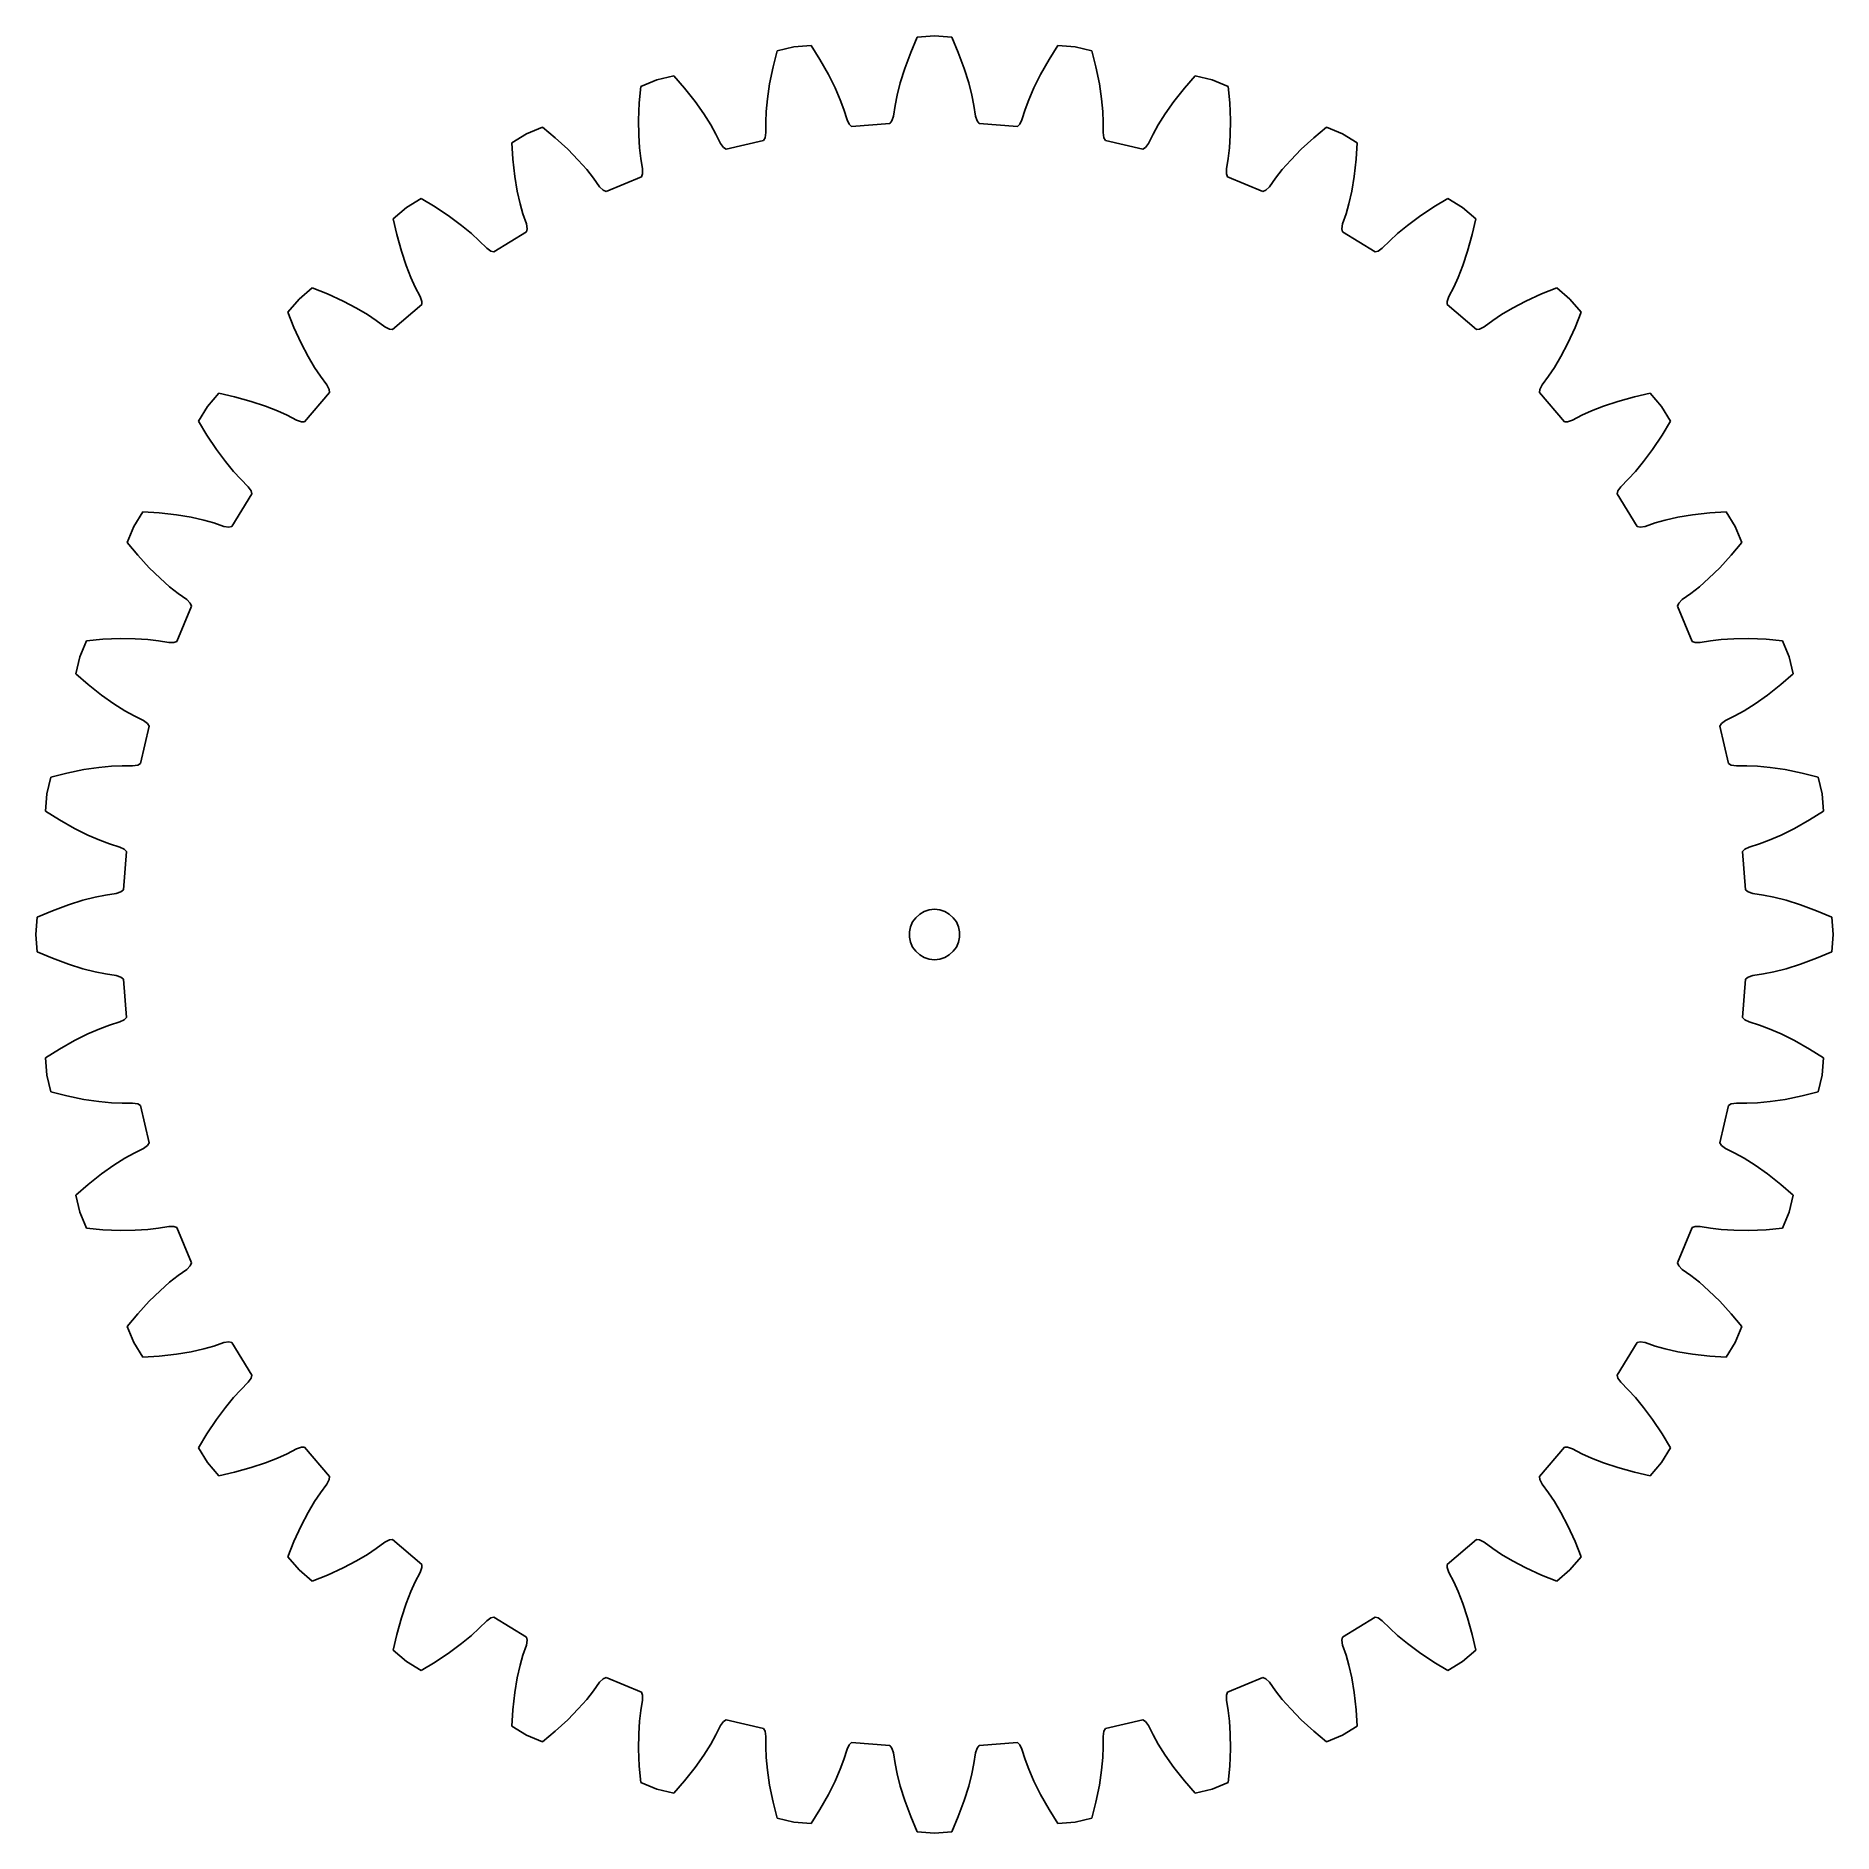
# Model space of a CAD drawing. Header units: metres. Extents: x -53 to 53, y -53 to 53.
import ezdxf

# ---------------------------------------------------------------- set-up
doc = ezdxf.new("R2010")
doc.units = ezdxf.units.M

msp = doc.modelspace()

# ---------------------------------------------------------------- linework, layer by layer
for p, q in [((-9.37, 52.58), (-9.61, 51.64)), ((-8.37, 52.82), (-9.37, 52.58)), ((-7.34, 52.9), (-8.37, 52.82)), ((-6.82, 52.08), (-7.34, 52.9)), ((-1.41, 52.5), (-1.77, 51.54)), ((-1.03, 53.4), (-1.41, 52.5)), ((0, 53.48), (-1.03, 53.4)), ((1.03, 53.4), (0, 53.48)), ((1.41, 52.5), (1.03, 53.4)), ((1.77, 51.54), (1.41, 52.5)), ((7.34, 52.9), (6.82, 52.08)), ((8.37, 52.82), (7.34, 52.9)), ((9.37, 52.58), (8.37, 52.82)), ((9.61, 51.64), (9.37, 52.58)), ((-9.61, 51.64), (-9.81, 50.63)), ((-6.31, 51.18), (-6.82, 52.08)), ((-1.77, 51.54), (-2.04, 50.69)), ((2.04, 50.69), (1.77, 51.54)), ((6.82, 52.08), (6.31, 51.18)), ((9.81, 50.63), (9.61, 51.64)), ((-17.48, 50.46), (-17.57, 49.5)), ((-16.53, 50.86), (-17.48, 50.46)), ((-15.52, 51.1), (-16.53, 50.86)), ((-14.88, 50.37), (-15.52, 51.1)), ((-14.24, 49.57), (-14.88, 50.37)), ((-9.81, 50.63), (-9.94, 49.74)), ((-5.92, 50.38), (-6.31, 51.18)), ((-5.61, 49.68), (-5.92, 50.38)), ((-2.04, 50.69), (-2.23, 49.95)), ((2.23, 49.95), (2.04, 50.69)), ((5.92, 50.38), (5.61, 49.68)), ((6.31, 51.18), (5.92, 50.38)), ((9.94, 49.74), (9.81, 50.63)), ((14.88, 50.37), (14.24, 49.57)), ((15.52, 51.1), (14.88, 50.37)), ((16.53, 50.86), (15.52, 51.1)), ((17.48, 50.46), (16.53, 50.86)), ((17.57, 49.5), (17.48, 50.46)), ((-17.57, 49.5), (-17.61, 48.47)), ((-13.72, 48.84), (-14.24, 49.57)), ((-9.94, 49.74), (-10.01, 48.98)), ((-5.39, 49.09), (-5.61, 49.68)), ((-2.35, 49.33), (-2.44, 48.7)), ((-2.23, 49.95), (-2.35, 49.33)), ((2.35, 49.33), (2.23, 49.95)), ((2.44, 48.7), (2.35, 49.33)), ((5.61, 49.68), (5.39, 49.09)), ((10.01, 48.98), (9.94, 49.74)), ((14.24, 49.57), (13.72, 48.84)), ((17.61, 48.47), (17.57, 49.5)), ((-17.61, 48.47), (-17.6, 47.58)), ((-13.32, 48.19), (-13.72, 48.84)), ((-13.01, 47.64), (-13.32, 48.19)), ((-10.01, 48.98), (-10.04, 48.35)), ((-10.04, 48.35), (-10.03, 47.72)), ((-5.2, 48.49), (-5.39, 49.09)), ((-5.07, 48.22), (-5.2, 48.49)), ((-4.93, 48.09), (-5.07, 48.22)), ((-2.66, 48.27), (-4.93, 48.09)), ((-2.54, 48.42), (-2.66, 48.27)), ((-2.44, 48.7), (-2.54, 48.42)), ((2.54, 48.42), (2.44, 48.7)), ((2.66, 48.27), (2.54, 48.42)), ((4.93, 48.09), (2.66, 48.27)), ((5.07, 48.22), (4.93, 48.09)), ((5.2, 48.49), (5.07, 48.22)), ((5.39, 49.09), (5.2, 48.49)), ((10.04, 48.35), (10.01, 48.98)), ((10.03, 47.72), (10.04, 48.35)), ((13.32, 48.19), (13.01, 47.64)), ((13.72, 48.84), (13.32, 48.19)), ((17.6, 47.58), (17.61, 48.47)), ((-24.28, 47.65), (-25.16, 47.11)), ((-25.16, 47.11), (-25.1, 46.14)), ((-23.33, 48.04), (-24.28, 47.65)), ((-22.58, 47.42), (-23.33, 48.04)), ((-21.82, 46.73), (-22.58, 47.42)), ((-17.6, 47.58), (-17.55, 46.82)), ((-12.73, 47.07), (-13.01, 47.64)), ((-12.55, 46.83), (-12.73, 47.07)), ((-10.18, 47.26), (-12.39, 46.73)), ((-10.08, 47.42), (-10.18, 47.26)), ((-10.03, 47.72), (-10.08, 47.42)), ((10.08, 47.42), (10.03, 47.72)), ((10.18, 47.26), (10.08, 47.42)), ((12.39, 46.73), (10.18, 47.26)), ((12.73, 47.07), (12.55, 46.83)), ((13.01, 47.64), (12.73, 47.07)), ((17.55, 46.82), (17.6, 47.58)), ((22.58, 47.42), (21.82, 46.73)), ((23.33, 48.04), (22.58, 47.42)), ((24.28, 47.65), (23.33, 48.04)), ((25.16, 47.11), (24.28, 47.65)), ((25.1, 46.14), (25.16, 47.11)), ((-25.1, 46.14), (-24.98, 45.12)), ((-21.2, 46.09), (-21.82, 46.73)), ((-20.69, 45.52), (-21.2, 46.09)), ((-17.55, 46.82), (-17.48, 46.19)), ((-17.48, 46.19), (-17.37, 45.56)), ((-12.39, 46.73), (-12.55, 46.83)), ((12.55, 46.83), (12.39, 46.73)), ((17.37, 45.56), (17.48, 46.19)), ((17.48, 46.19), (17.55, 46.82)), ((21.2, 46.09), (20.69, 45.52)), ((21.82, 46.73), (21.2, 46.09)), ((24.98, 45.12), (25.1, 46.14)), ((-24.98, 45.12), (-24.83, 44.24)), ((-20.3, 45.02), (-20.69, 45.52)), ((-19.93, 44.5), (-20.3, 45.02)), ((-17.44, 45.09), (-19.55, 44.22)), ((-17.37, 45.26), (-17.44, 45.09)), ((-17.37, 45.56), (-17.37, 45.26)), ((17.37, 45.26), (17.37, 45.56)), ((17.44, 45.09), (17.37, 45.26)), ((19.55, 44.22), (17.44, 45.09)), ((20.3, 45.02), (19.93, 44.5)), ((20.69, 45.52), (20.3, 45.02)), ((24.83, 44.24), (24.98, 45.12)), ((-24.83, 44.24), (-24.66, 43.49)), ((-19.72, 44.29), (-19.93, 44.5)), ((-19.55, 44.22), (-19.72, 44.29)), ((19.72, 44.29), (19.55, 44.22)), ((19.93, 44.5), (19.72, 44.29)), ((24.66, 43.49), (24.83, 44.24)), ((-31.43, 43.26), (-32.22, 42.59)), ((-30.55, 43.8), (-31.43, 43.26)), ((-29.72, 43.31), (-30.55, 43.8)), ((-28.86, 42.74), (-29.72, 43.31)), ((-24.66, 43.49), (-24.49, 42.89)), ((-24.49, 42.89), (-24.29, 42.29)), ((24.29, 42.29), (24.49, 42.89)), ((24.49, 42.89), (24.66, 43.49)), ((29.72, 43.31), (28.86, 42.74)), ((30.55, 43.8), (29.72, 43.31)), ((31.43, 43.26), (30.55, 43.8)), ((32.22, 42.59), (31.43, 43.26)), ((-32.22, 42.59), (-32, 41.65)), ((-28.14, 42.2), (-28.86, 42.74)), ((-27.56, 41.72), (-28.14, 42.2)), ((-27.09, 41.29), (-27.56, 41.72)), ((-24.28, 41.81), (-26.22, 40.62)), ((-24.29, 42.29), (-24.24, 41.99)), ((-24.24, 41.99), (-24.28, 41.81)), ((24.24, 41.99), (24.29, 42.29)), ((24.28, 41.81), (24.24, 41.99)), ((26.22, 40.62), (24.28, 41.81)), ((27.56, 41.72), (27.09, 41.29)), ((28.14, 42.2), (27.56, 41.72)), ((28.86, 42.74), (28.14, 42.2)), ((32, 41.65), (32.22, 42.59)), ((-32, 41.65), (-31.73, 40.66)), ((-31.73, 40.66), (-31.44, 39.81)), ((-26.65, 40.84), (-27.09, 41.29)), ((-26.41, 40.66), (-26.65, 40.84)), ((-26.22, 40.62), (-26.41, 40.66)), ((26.41, 40.66), (26.22, 40.62)), ((26.65, 40.84), (26.41, 40.66)), ((27.09, 41.29), (26.65, 40.84)), ((31.44, 39.81), (31.73, 40.66)), ((31.73, 40.66), (32, 41.65)), ((-31.44, 39.81), (-31.16, 39.1)), ((31.16, 39.1), (31.44, 39.81)), ((-31.16, 39.1), (-30.9, 38.53)), ((-30.9, 38.53), (-30.6, 37.96)), ((30.6, 37.96), (30.9, 38.53)), ((30.9, 38.53), (31.16, 39.1)), ((-37.81, 37.81), (-38.48, 37.03)), ((-37.03, 38.48), (-37.81, 37.81)), ((-36.13, 38.13), (-37.03, 38.48)), ((-35.19, 37.7), (-36.13, 38.13)), ((-34.4, 37.28), (-35.19, 37.7)), ((-30.52, 37.49), (-32.26, 36.01)), ((-30.6, 37.96), (-30.51, 37.68)), ((-30.51, 37.68), (-30.52, 37.49)), ((30.51, 37.68), (30.6, 37.96)), ((30.52, 37.49), (30.51, 37.68)), ((32.26, 36.01), (30.52, 37.49)), ((35.19, 37.7), (34.4, 37.28)), ((36.13, 38.13), (35.19, 37.7)), ((37.03, 38.48), (36.13, 38.13)), ((37.81, 37.81), (37.03, 38.48)), ((38.48, 37.03), (37.81, 37.81)), ((-38.48, 37.03), (-38.13, 36.13)), ((-33.74, 36.89), (-34.4, 37.28)), ((-33.22, 36.54), (-33.74, 36.89)), ((-32.71, 36.17), (-33.22, 36.54)), ((33.22, 36.54), (32.71, 36.17)), ((33.74, 36.89), (33.22, 36.54)), ((34.4, 37.28), (33.74, 36.89)), ((38.13, 36.13), (38.48, 37.03)), ((-38.13, 36.13), (-37.7, 35.19)), ((-32.44, 36.03), (-32.71, 36.17)), ((-32.26, 36.01), (-32.44, 36.03)), ((32.44, 36.03), (32.26, 36.01)), ((32.71, 36.17), (32.44, 36.03)), ((37.7, 35.19), (38.13, 36.13)), ((-37.7, 35.19), (-37.28, 34.4)), ((-37.28, 34.4), (-36.89, 33.74)), ((36.89, 33.74), (37.28, 34.4)), ((37.28, 34.4), (37.7, 35.19)), ((-36.89, 33.74), (-36.54, 33.22)), ((-36.54, 33.22), (-36.17, 32.71)), ((36.17, 32.71), (36.54, 33.22)), ((36.54, 33.22), (36.89, 33.74)), ((-42.59, 32.22), (-43.26, 31.43)), ((-41.65, 32), (-42.59, 32.22)), ((-36.01, 32.26), (-37.49, 30.52)), ((-36.17, 32.71), (-36.03, 32.44)), ((-36.03, 32.44), (-36.01, 32.26)), ((36.01, 32.26), (36.03, 32.44)), ((37.49, 30.52), (36.01, 32.26)), ((36.03, 32.44), (36.17, 32.71)), ((42.59, 32.22), (41.65, 32)), ((43.26, 31.43), (42.59, 32.22)), ((-43.26, 31.43), (-43.8, 30.55)), ((-40.66, 31.73), (-41.65, 32)), ((-39.81, 31.44), (-40.66, 31.73)), ((-39.1, 31.16), (-39.81, 31.44)), ((-38.53, 30.9), (-39.1, 31.16)), ((39.1, 31.16), (38.53, 30.9)), ((39.81, 31.44), (39.1, 31.16)), ((40.66, 31.73), (39.81, 31.44)), ((41.65, 32), (40.66, 31.73)), ((43.8, 30.55), (43.26, 31.43)), ((-43.8, 30.55), (-43.31, 29.72)), ((-37.96, 30.6), (-38.53, 30.9)), ((-37.68, 30.51), (-37.96, 30.6)), ((-37.49, 30.52), (-37.68, 30.51)), ((37.68, 30.51), (37.49, 30.52)), ((37.96, 30.6), (37.68, 30.51)), ((38.53, 30.9), (37.96, 30.6)), ((43.31, 29.72), (43.8, 30.55)), ((-43.31, 29.72), (-42.74, 28.86)), ((42.74, 28.86), (43.31, 29.72)), ((-42.74, 28.86), (-42.2, 28.14)), ((-42.2, 28.14), (-41.72, 27.56)), ((41.72, 27.56), (42.2, 28.14)), ((42.2, 28.14), (42.74, 28.86)), ((-41.72, 27.56), (-41.29, 27.09)), ((-41.29, 27.09), (-40.84, 26.65)), ((40.84, 26.65), (41.29, 27.09)), ((41.29, 27.09), (41.72, 27.56)), ((-40.62, 26.22), (-41.81, 24.28)), ((-40.84, 26.65), (-40.66, 26.41)), ((-40.66, 26.41), (-40.62, 26.22)), ((40.62, 26.22), (40.66, 26.41)), ((41.81, 24.28), (40.62, 26.22)), ((40.66, 26.41), (40.84, 26.65)), ((-47.11, 25.16), (-47.65, 24.28)), ((-46.14, 25.1), (-47.11, 25.16)), ((-45.12, 24.98), (-46.14, 25.1)), ((-44.24, 24.83), (-45.12, 24.98)), ((-43.49, 24.66), (-44.24, 24.83)), ((-42.89, 24.49), (-43.49, 24.66)), ((43.49, 24.66), (42.89, 24.49)), ((44.24, 24.83), (43.49, 24.66)), ((45.12, 24.98), (44.24, 24.83)), ((46.14, 25.1), (45.12, 24.98)), ((47.11, 25.16), (46.14, 25.1)), ((47.65, 24.28), (47.11, 25.16)), ((-47.65, 24.28), (-48.04, 23.33)), ((-42.29, 24.29), (-42.89, 24.49)), ((-41.99, 24.24), (-42.29, 24.29)), ((-41.81, 24.28), (-41.99, 24.24)), ((41.99, 24.24), (41.81, 24.28)), ((42.29, 24.29), (41.99, 24.24)), ((42.89, 24.49), (42.29, 24.29)), ((48.04, 23.33), (47.65, 24.28)), ((-48.04, 23.33), (-47.42, 22.58)), ((-47.42, 22.58), (-46.73, 21.82)), ((46.73, 21.82), (47.42, 22.58)), ((47.42, 22.58), (48.04, 23.33)), ((-46.73, 21.82), (-46.09, 21.2)), ((46.09, 21.2), (46.73, 21.82)), ((-46.09, 21.2), (-45.52, 20.69)), ((-45.52, 20.69), (-45.02, 20.3)), ((45.02, 20.3), (45.52, 20.69)), ((45.52, 20.69), (46.09, 21.2)), ((-44.22, 19.55), (-45.09, 17.44)), ((-45.02, 20.3), (-44.5, 19.93)), ((-44.5, 19.93), (-44.29, 19.72)), ((-44.29, 19.72), (-44.22, 19.55)), ((44.22, 19.55), (44.29, 19.72)), ((45.09, 17.44), (44.22, 19.55)), ((44.29, 19.72), (44.5, 19.93)), ((44.5, 19.93), (45.02, 20.3)), ((-50.46, 17.48), (-50.86, 16.53)), ((-49.5, 17.57), (-50.46, 17.48)), ((-48.47, 17.61), (-49.5, 17.57)), ((-47.58, 17.6), (-48.47, 17.61)), ((-46.82, 17.55), (-47.58, 17.6)), ((-46.19, 17.48), (-46.82, 17.55)), ((-45.56, 17.37), (-46.19, 17.48)), ((-45.26, 17.37), (-45.56, 17.37)), ((-45.09, 17.44), (-45.26, 17.37)), ((45.26, 17.37), (45.09, 17.44)), ((45.56, 17.37), (45.26, 17.37)), ((46.19, 17.48), (45.56, 17.37)), ((46.82, 17.55), (46.19, 17.48)), ((47.58, 17.6), (46.82, 17.55)), ((48.47, 17.61), (47.58, 17.6)), ((49.5, 17.57), (48.47, 17.61)), ((50.46, 17.48), (49.5, 17.57)), ((50.86, 16.53), (50.46, 17.48)), ((-50.86, 16.53), (-51.1, 15.52)), ((51.1, 15.52), (50.86, 16.53)), ((-51.1, 15.52), (-50.37, 14.88)), ((50.37, 14.88), (51.1, 15.52)), ((-50.37, 14.88), (-49.57, 14.24)), ((-49.57, 14.24), (-48.84, 13.72)), ((48.84, 13.72), (49.57, 14.24)), ((49.57, 14.24), (50.37, 14.88)), ((-48.84, 13.72), (-48.19, 13.32)), ((-48.19, 13.32), (-47.64, 13.01)), ((-47.64, 13.01), (-47.07, 12.73)), ((47.07, 12.73), (47.64, 13.01)), ((47.64, 13.01), (48.19, 13.32)), ((48.19, 13.32), (48.84, 13.72)), ((-46.73, 12.39), (-47.26, 10.18)), ((-47.07, 12.73), (-46.83, 12.55)), ((-46.83, 12.55), (-46.73, 12.39)), ((46.73, 12.39), (46.83, 12.55)), ((47.26, 10.18), (46.73, 12.39)), ((46.83, 12.55), (47.07, 12.73)), ((-50.63, 9.81), (-51.64, 9.61)), ((-49.74, 9.94), (-50.63, 9.81)), ((-48.98, 10.01), (-49.74, 9.94)), ((-48.35, 10.04), (-48.98, 10.01)), ((-47.72, 10.03), (-48.35, 10.04)), ((-47.42, 10.08), (-47.72, 10.03)), ((-47.26, 10.18), (-47.42, 10.08)), ((47.42, 10.08), (47.26, 10.18)), ((47.72, 10.03), (47.42, 10.08)), ((48.35, 10.04), (47.72, 10.03)), ((48.98, 10.01), (48.35, 10.04)), ((49.74, 9.94), (48.98, 10.01)), ((50.63, 9.81), (49.74, 9.94)), ((51.64, 9.61), (50.63, 9.81)), ((-52.58, 9.37), (-52.82, 8.37)), ((-51.64, 9.61), (-52.58, 9.37)), ((52.58, 9.37), (51.64, 9.61)), ((52.82, 8.37), (52.58, 9.37)), ((-52.82, 8.37), (-52.9, 7.34)), ((52.9, 7.34), (52.82, 8.37)), ((-52.9, 7.34), (-52.08, 6.82)), ((-52.08, 6.82), (-51.18, 6.31)), ((51.18, 6.31), (52.08, 6.82)), ((52.08, 6.82), (52.9, 7.34)), ((-51.18, 6.31), (-50.38, 5.92)), ((-50.38, 5.92), (-49.68, 5.61)), ((-49.68, 5.61), (-49.09, 5.39)), ((-49.09, 5.39), (-48.49, 5.2)), ((48.49, 5.2), (49.09, 5.39)), ((49.09, 5.39), (49.68, 5.61)), ((49.68, 5.61), (50.38, 5.92)), ((50.38, 5.92), (51.18, 6.31)), ((-48.49, 5.2), (-48.22, 5.07)), ((-48.09, 4.93), (-48.27, 2.66)), ((-48.22, 5.07), (-48.09, 4.93)), ((48.09, 4.93), (48.22, 5.07)), ((48.27, 2.66), (48.09, 4.93)), ((48.22, 5.07), (48.49, 5.2)), ((-49.95, 2.23), (-50.69, 2.04)), ((-49.33, 2.35), (-49.95, 2.23)), ((-48.7, 2.44), (-49.33, 2.35)), ((-48.42, 2.54), (-48.7, 2.44)), ((-48.27, 2.66), (-48.42, 2.54)), ((48.42, 2.54), (48.27, 2.66)), ((48.7, 2.44), (48.42, 2.54)), ((49.33, 2.35), (48.7, 2.44)), ((49.95, 2.23), (49.33, 2.35)), ((50.69, 2.04), (49.95, 2.23)), ((-52.5, 1.41), (-53.4, 1.03)), ((-51.54, 1.77), (-52.5, 1.41)), ((-50.69, 2.04), (-51.54, 1.77)), ((-1.11, 1), (-0.88, 1.21)), ((-0.88, 1.21), (-0.61, 1.37)), ((-0.61, 1.37), (-0.31, 1.47)), ((-0.31, 1.47), (0, 1.5)), ((0, 1.5), (0.31, 1.47)), ((0.31, 1.47), (0.61, 1.37)), ((0.61, 1.37), (0.88, 1.21)), ((0.88, 1.21), (1.11, 1)), ((51.54, 1.77), (50.69, 2.04)), ((52.5, 1.41), (51.54, 1.77)), ((53.4, 1.03), (52.5, 1.41)), ((-53.4, 1.03), (-53.48, 0)), ((-1.49, 0.16), (-1.43, 0.46)), ((-1.49, -0.16), (-1.49, 0.16)), ((-1.43, 0.46), (-1.3, 0.75)), ((-1.3, 0.75), (-1.11, 1)), ((1.11, 1), (1.3, 0.75)), ((1.3, 0.75), (1.43, 0.46)), ((1.43, 0.46), (1.49, 0.16)), ((1.49, 0.16), (1.49, -0.16)), ((53.48, 0), (53.4, 1.03)), ((53.4, -1.03), (53.48, 0)), ((-53.48, 0), (-53.4, -1.03)), ((-53.4, -1.03), (-52.5, -1.41)), ((-1.43, -0.46), (-1.49, -0.16)), ((-1.3, -0.75), (-1.43, -0.46)), ((-1.11, -1), (-1.3, -0.75)), ((-0.88, -1.21), (-1.11, -1)), ((1.11, -1), (0.88, -1.21)), ((1.3, -0.75), (1.11, -1)), ((1.43, -0.46), (1.3, -0.75)), ((1.49, -0.16), (1.43, -0.46)), ((52.5, -1.41), (53.4, -1.03)), ((-52.5, -1.41), (-51.54, -1.77)), ((-51.54, -1.77), (-50.69, -2.04)), ((-50.69, -2.04), (-49.95, -2.23)), ((-0.61, -1.37), (-0.88, -1.21)), ((-0.31, -1.47), (-0.61, -1.37)), ((0, -1.5), (-0.31, -1.47)), ((0.31, -1.47), (0, -1.5)), ((0.61, -1.37), (0.31, -1.47)), ((0.88, -1.21), (0.61, -1.37)), ((49.95, -2.23), (50.69, -2.04)), ((50.69, -2.04), (51.54, -1.77)), ((51.54, -1.77), (52.5, -1.41)), ((-49.95, -2.23), (-49.33, -2.35)), ((-49.33, -2.35), (-48.7, -2.44)), ((-48.7, -2.44), (-48.42, -2.54)), ((-48.42, -2.54), (-48.27, -2.66)), ((-48.27, -2.66), (-48.09, -4.93)), ((48.09, -4.93), (48.27, -2.66)), ((48.27, -2.66), (48.42, -2.54)), ((48.42, -2.54), (48.7, -2.44)), ((48.7, -2.44), (49.33, -2.35)), ((49.33, -2.35), (49.95, -2.23)), ((-48.49, -5.2), (-49.09, -5.39)), ((-48.22, -5.07), (-48.49, -5.2)), ((-48.09, -4.93), (-48.22, -5.07)), ((48.22, -5.07), (48.09, -4.93)), ((48.49, -5.2), (48.22, -5.07)), ((49.09, -5.39), (48.49, -5.2)), ((-51.18, -6.31), (-52.08, -6.82)), ((-50.38, -5.92), (-51.18, -6.31)), ((-49.68, -5.61), (-50.38, -5.92)), ((-49.09, -5.39), (-49.68, -5.61)), ((49.68, -5.61), (49.09, -5.39)), ((50.38, -5.92), (49.68, -5.61)), ((51.18, -6.31), (50.38, -5.92)), ((52.08, -6.82), (51.18, -6.31)), ((-52.08, -6.82), (-52.9, -7.34)), ((-52.9, -7.34), (-52.82, -8.37)), ((52.9, -7.34), (52.08, -6.82)), ((52.82, -8.37), (52.9, -7.34)), ((-52.82, -8.37), (-52.58, -9.37)), ((52.58, -9.37), (52.82, -8.37)), ((-52.58, -9.37), (-51.64, -9.61)), ((-51.64, -9.61), (-50.63, -9.81)), ((50.63, -9.81), (51.64, -9.61)), ((51.64, -9.61), (52.58, -9.37)), ((-50.63, -9.81), (-49.74, -9.94)), ((-49.74, -9.94), (-48.98, -10.01)), ((-48.98, -10.01), (-48.35, -10.04)), ((-48.35, -10.04), (-47.72, -10.03)), ((-47.72, -10.03), (-47.42, -10.08)), ((-47.42, -10.08), (-47.26, -10.18)), ((-47.26, -10.18), (-46.73, -12.39)), ((46.73, -12.39), (47.26, -10.18)), ((47.26, -10.18), (47.42, -10.08)), ((47.42, -10.08), (47.72, -10.03)), ((47.72, -10.03), (48.35, -10.04)), ((48.35, -10.04), (48.98, -10.01)), ((48.98, -10.01), (49.74, -9.94)), ((49.74, -9.94), (50.63, -9.81)), ((-47.07, -12.73), (-47.64, -13.01)), ((-46.83, -12.55), (-47.07, -12.73)), ((-46.73, -12.39), (-46.83, -12.55)), ((46.83, -12.55), (46.73, -12.39)), ((47.07, -12.73), (46.83, -12.55)), ((47.64, -13.01), (47.07, -12.73)), ((-48.84, -13.72), (-49.57, -14.24)), ((-48.19, -13.32), (-48.84, -13.72)), ((-47.64, -13.01), (-48.19, -13.32)), ((48.19, -13.32), (47.64, -13.01)), ((48.84, -13.72), (48.19, -13.32)), ((49.57, -14.24), (48.84, -13.72)), ((-50.37, -14.88), (-51.1, -15.52)), ((-49.57, -14.24), (-50.37, -14.88)), ((50.37, -14.88), (49.57, -14.24)), ((51.1, -15.52), (50.37, -14.88)), ((-51.1, -15.52), (-50.86, -16.53)), ((50.86, -16.53), (51.1, -15.52)), ((-50.86, -16.53), (-50.46, -17.48)), ((50.46, -17.48), (50.86, -16.53)), ((-50.46, -17.48), (-49.5, -17.57)), ((-49.5, -17.57), (-48.47, -17.61)), ((-48.47, -17.61), (-47.58, -17.6)), ((-47.58, -17.6), (-46.82, -17.55)), ((-46.82, -17.55), (-46.19, -17.48)), ((-46.19, -17.48), (-45.56, -17.37)), ((-45.56, -17.37), (-45.26, -17.37)), ((-45.26, -17.37), (-45.09, -17.44)), ((-45.09, -17.44), (-44.22, -19.55)), ((44.22, -19.55), (45.09, -17.44)), ((45.09, -17.44), (45.26, -17.37)), ((45.26, -17.37), (45.56, -17.37)), ((45.56, -17.37), (46.19, -17.48)), ((46.19, -17.48), (46.82, -17.55)), ((46.82, -17.55), (47.58, -17.6)), ((47.58, -17.6), (48.47, -17.61)), ((48.47, -17.61), (49.5, -17.57)), ((49.5, -17.57), (50.46, -17.48)), ((-45.02, -20.3), (-45.52, -20.69)), ((-44.5, -19.93), (-45.02, -20.3)), ((-44.29, -19.72), (-44.5, -19.93)), ((-44.22, -19.55), (-44.29, -19.72)), ((44.29, -19.72), (44.22, -19.55)), ((44.5, -19.93), (44.29, -19.72)), ((45.02, -20.3), (44.5, -19.93)), ((45.52, -20.69), (45.02, -20.3)), ((-46.09, -21.2), (-46.73, -21.82)), ((-45.52, -20.69), (-46.09, -21.2)), ((46.09, -21.2), (45.52, -20.69)), ((46.73, -21.82), (46.09, -21.2)), ((-46.73, -21.82), (-47.42, -22.58)), ((47.42, -22.58), (46.73, -21.82)), ((-47.42, -22.58), (-48.04, -23.33)), ((-48.04, -23.33), (-47.65, -24.28)), ((48.04, -23.33), (47.42, -22.58)), ((47.65, -24.28), (48.04, -23.33)), ((-47.65, -24.28), (-47.11, -25.16)), ((-43.49, -24.66), (-42.89, -24.49)), ((-42.89, -24.49), (-42.29, -24.29)), ((-42.29, -24.29), (-41.99, -24.24)), ((-41.99, -24.24), (-41.81, -24.28)), ((-41.81, -24.28), (-40.62, -26.22)), ((40.62, -26.22), (41.81, -24.28)), ((41.81, -24.28), (41.99, -24.24)), ((41.99, -24.24), (42.29, -24.29)), ((42.29, -24.29), (42.89, -24.49)), ((42.89, -24.49), (43.49, -24.66)), ((47.11, -25.16), (47.65, -24.28)), ((-47.11, -25.16), (-46.14, -25.1)), ((-46.14, -25.1), (-45.12, -24.98)), ((-45.12, -24.98), (-44.24, -24.83)), ((-44.24, -24.83), (-43.49, -24.66)), ((43.49, -24.66), (44.24, -24.83)), ((44.24, -24.83), (45.12, -24.98)), ((45.12, -24.98), (46.14, -25.1)), ((46.14, -25.1), (47.11, -25.16)), ((-40.84, -26.65), (-41.29, -27.09)), ((-40.66, -26.41), (-40.84, -26.65)), ((-40.62, -26.22), (-40.66, -26.41)), ((40.66, -26.41), (40.62, -26.22)), ((40.84, -26.65), (40.66, -26.41)), ((41.29, -27.09), (40.84, -26.65)), ((-41.72, -27.56), (-42.2, -28.14)), ((-41.29, -27.09), (-41.72, -27.56)), ((41.72, -27.56), (41.29, -27.09)), ((42.2, -28.14), (41.72, -27.56)), ((-42.74, -28.86), (-43.31, -29.72)), ((-42.2, -28.14), (-42.74, -28.86)), ((42.74, -28.86), (42.2, -28.14)), ((43.31, -29.72), (42.74, -28.86)), ((-43.31, -29.72), (-43.8, -30.55)), ((43.8, -30.55), (43.31, -29.72)), ((-43.8, -30.55), (-43.26, -31.43)), ((-39.1, -31.16), (-38.53, -30.9)), ((-38.53, -30.9), (-37.96, -30.6)), ((-37.96, -30.6), (-37.68, -30.51)), ((-37.68, -30.51), (-37.49, -30.52)), ((-37.49, -30.52), (-36.01, -32.26)), ((36.01, -32.26), (37.49, -30.52)), ((37.49, -30.52), (37.68, -30.51)), ((37.68, -30.51), (37.96, -30.6)), ((37.96, -30.6), (38.53, -30.9)), ((38.53, -30.9), (39.1, -31.16)), ((43.26, -31.43), (43.8, -30.55)), ((-43.26, -31.43), (-42.59, -32.22)), ((-42.59, -32.22), (-41.65, -32)), ((-41.65, -32), (-40.66, -31.73)), ((-40.66, -31.73), (-39.81, -31.44)), ((-39.81, -31.44), (-39.1, -31.16)), ((39.1, -31.16), (39.81, -31.44)), ((39.81, -31.44), (40.66, -31.73)), ((40.66, -31.73), (41.65, -32)), ((41.65, -32), (42.59, -32.22)), ((42.59, -32.22), (43.26, -31.43)), ((-36.17, -32.71), (-36.54, -33.22)), ((-36.03, -32.44), (-36.17, -32.71)), ((-36.01, -32.26), (-36.03, -32.44)), ((36.03, -32.44), (36.01, -32.26)), ((36.17, -32.71), (36.03, -32.44)), ((36.54, -33.22), (36.17, -32.71)), ((-36.89, -33.74), (-37.28, -34.4)), ((-36.54, -33.22), (-36.89, -33.74)), ((36.89, -33.74), (36.54, -33.22)), ((37.28, -34.4), (36.89, -33.74)), ((-37.7, -35.19), (-38.13, -36.13)), ((-37.28, -34.4), (-37.7, -35.19)), ((37.7, -35.19), (37.28, -34.4)), ((38.13, -36.13), (37.7, -35.19)), ((-38.13, -36.13), (-38.48, -37.03)), ((-33.22, -36.54), (-32.71, -36.17)), ((-32.71, -36.17), (-32.44, -36.03)), ((-32.44, -36.03), (-32.26, -36.01)), ((-32.26, -36.01), (-30.52, -37.49)), ((30.52, -37.49), (32.26, -36.01)), ((32.26, -36.01), (32.44, -36.03)), ((32.44, -36.03), (32.71, -36.17)), ((32.71, -36.17), (33.22, -36.54)), ((38.48, -37.03), (38.13, -36.13)), ((-38.48, -37.03), (-37.81, -37.81)), ((-35.19, -37.7), (-34.4, -37.28)), ((-34.4, -37.28), (-33.74, -36.89)), ((-33.74, -36.89), (-33.22, -36.54)), ((33.22, -36.54), (33.74, -36.89)), ((33.74, -36.89), (34.4, -37.28)), ((34.4, -37.28), (35.19, -37.7)), ((37.81, -37.81), (38.48, -37.03)), ((-37.81, -37.81), (-37.03, -38.48)), ((-37.03, -38.48), (-36.13, -38.13)), ((-36.13, -38.13), (-35.19, -37.7)), ((-30.6, -37.96), (-30.9, -38.53)), ((-30.51, -37.68), (-30.6, -37.96)), ((-30.52, -37.49), (-30.51, -37.68)), ((30.51, -37.68), (30.52, -37.49)), ((30.6, -37.96), (30.51, -37.68)), ((30.9, -38.53), (30.6, -37.96)), ((35.19, -37.7), (36.13, -38.13)), ((36.13, -38.13), (37.03, -38.48)), ((37.03, -38.48), (37.81, -37.81)), ((-31.16, -39.1), (-31.44, -39.81)), ((-30.9, -38.53), (-31.16, -39.1)), ((31.16, -39.1), (30.9, -38.53)), ((31.44, -39.81), (31.16, -39.1)), ((-31.44, -39.81), (-31.73, -40.66)), ((-26.41, -40.66), (-26.22, -40.62)), ((-26.22, -40.62), (-24.28, -41.81)), ((24.28, -41.81), (26.22, -40.62)), ((26.22, -40.62), (26.41, -40.66)), ((31.73, -40.66), (31.44, -39.81)), ((-32, -41.65), (-32.22, -42.59)), ((-31.73, -40.66), (-32, -41.65)), ((-27.56, -41.72), (-27.09, -41.29)), ((-27.09, -41.29), (-26.65, -40.84)), ((-26.65, -40.84), (-26.41, -40.66)), ((26.41, -40.66), (26.65, -40.84)), ((26.65, -40.84), (27.09, -41.29)), ((27.09, -41.29), (27.56, -41.72)), ((32, -41.65), (31.73, -40.66)), ((32.22, -42.59), (32, -41.65)), ((-32.22, -42.59), (-31.43, -43.26)), ((-29.72, -43.31), (-28.86, -42.74)), ((-28.86, -42.74), (-28.14, -42.2)), ((-28.14, -42.2), (-27.56, -41.72)), ((-24.29, -42.29), (-24.49, -42.89)), ((-24.24, -41.99), (-24.29, -42.29)), ((-24.28, -41.81), (-24.24, -41.99)), ((24.24, -41.99), (24.28, -41.81)), ((24.29, -42.29), (24.24, -41.99)), ((24.49, -42.89), (24.29, -42.29)), ((27.56, -41.72), (28.14, -42.2)), ((28.14, -42.2), (28.86, -42.74)), ((28.86, -42.74), (29.72, -43.31)), ((31.43, -43.26), (32.22, -42.59)), ((-31.43, -43.26), (-30.55, -43.8)), ((-30.55, -43.8), (-29.72, -43.31)), ((-24.66, -43.49), (-24.83, -44.24)), ((-24.49, -42.89), (-24.66, -43.49)), ((24.66, -43.49), (24.49, -42.89)), ((24.83, -44.24), (24.66, -43.49)), ((29.72, -43.31), (30.55, -43.8)), ((30.55, -43.8), (31.43, -43.26)), ((-24.83, -44.24), (-24.98, -45.12)), ((-20.3, -45.02), (-19.93, -44.5)), ((-19.93, -44.5), (-19.72, -44.29)), ((-19.72, -44.29), (-19.55, -44.22)), ((-19.55, -44.22), (-17.44, -45.09)), ((17.44, -45.09), (19.55, -44.22)), ((19.55, -44.22), (19.72, -44.29)), ((19.72, -44.29), (19.93, -44.5)), ((19.93, -44.5), (20.3, -45.02)), ((24.98, -45.12), (24.83, -44.24)), ((-24.98, -45.12), (-25.1, -46.14)), ((-21.2, -46.09), (-20.69, -45.52)), ((-20.69, -45.52), (-20.3, -45.02)), ((-17.37, -45.56), (-17.48, -46.19)), ((-17.44, -45.09), (-17.37, -45.26)), ((-17.37, -45.26), (-17.37, -45.56)), ((17.37, -45.26), (17.44, -45.09)), ((17.37, -45.56), (17.37, -45.26)), ((17.48, -46.19), (17.37, -45.56)), ((20.3, -45.02), (20.69, -45.52)), ((20.69, -45.52), (21.2, -46.09)), ((25.1, -46.14), (24.98, -45.12)), ((-25.1, -46.14), (-25.16, -47.11)), ((-22.58, -47.42), (-21.82, -46.73)), ((-21.82, -46.73), (-21.2, -46.09)), ((-17.55, -46.82), (-17.6, -47.58)), ((-17.48, -46.19), (-17.55, -46.82)), ((-12.73, -47.07), (-12.55, -46.83)), ((-12.55, -46.83), (-12.39, -46.73)), ((-12.39, -46.73), (-10.18, -47.26)), ((10.18, -47.26), (12.39, -46.73)), ((12.39, -46.73), (12.55, -46.83)), ((12.55, -46.83), (12.73, -47.07)), ((17.55, -46.82), (17.48, -46.19)), ((17.6, -47.58), (17.55, -46.82)), ((21.2, -46.09), (21.82, -46.73)), ((21.82, -46.73), (22.58, -47.42)), ((25.16, -47.11), (25.1, -46.14)), ((-25.16, -47.11), (-24.28, -47.65)), ((-24.28, -47.65), (-23.33, -48.04)), ((-23.33, -48.04), (-22.58, -47.42)), ((-17.6, -47.58), (-17.61, -48.47)), ((-13.32, -48.19), (-13.01, -47.64)), ((-13.01, -47.64), (-12.73, -47.07)), ((-10.18, -47.26), (-10.08, -47.42)), ((-10.08, -47.42), (-10.03, -47.72)), ((-10.03, -47.72), (-10.04, -48.35)), ((-5.07, -48.22), (-4.93, -48.09)), ((-4.93, -48.09), (-2.66, -48.27)), ((2.66, -48.27), (4.93, -48.09)), ((4.93, -48.09), (5.07, -48.22)), ((10.03, -47.72), (10.08, -47.42)), ((10.04, -48.35), (10.03, -47.72)), ((10.08, -47.42), (10.18, -47.26)), ((12.73, -47.07), (13.01, -47.64)), ((13.01, -47.64), (13.32, -48.19)), ((17.61, -48.47), (17.6, -47.58)), ((22.58, -47.42), (23.33, -48.04)), ((23.33, -48.04), (24.28, -47.65)), ((24.28, -47.65), (25.16, -47.11)), ((-17.61, -48.47), (-17.57, -49.5)), ((-14.24, -49.57), (-13.72, -48.84)), ((-13.72, -48.84), (-13.32, -48.19)), ((-10.04, -48.35), (-10.01, -48.98)), ((-10.01, -48.98), (-9.94, -49.74)), ((-5.61, -49.68), (-5.39, -49.09)), ((-5.39, -49.09), (-5.2, -48.49)), ((-5.2, -48.49), (-5.07, -48.22)), ((-2.66, -48.27), (-2.54, -48.42)), ((-2.54, -48.42), (-2.44, -48.7)), ((-2.44, -48.7), (-2.35, -49.33)), ((2.35, -49.33), (2.44, -48.7)), ((2.44, -48.7), (2.54, -48.42)), ((2.54, -48.42), (2.66, -48.27)), ((5.07, -48.22), (5.2, -48.49)), ((5.2, -48.49), (5.39, -49.09)), ((5.39, -49.09), (5.61, -49.68)), ((9.94, -49.74), (10.01, -48.98)), ((10.01, -48.98), (10.04, -48.35)), ((13.32, -48.19), (13.72, -48.84)), ((13.72, -48.84), (14.24, -49.57)), ((17.57, -49.5), (17.61, -48.47)), ((-17.57, -49.5), (-17.48, -50.46)), ((-14.88, -50.37), (-14.24, -49.57)), ((-9.94, -49.74), (-9.81, -50.63)), ((-5.92, -50.38), (-5.61, -49.68)), ((-2.35, -49.33), (-2.23, -49.95)), ((-2.23, -49.95), (-2.04, -50.69)), ((2.04, -50.69), (2.23, -49.95)), ((2.23, -49.95), (2.35, -49.33)), ((5.61, -49.68), (5.92, -50.38)), ((9.81, -50.63), (9.94, -49.74)), ((14.24, -49.57), (14.88, -50.37)), ((17.48, -50.46), (17.57, -49.5)), ((-17.48, -50.46), (-16.53, -50.86)), ((-16.53, -50.86), (-15.52, -51.1)), ((-15.52, -51.1), (-14.88, -50.37)), ((-9.81, -50.63), (-9.61, -51.64)), ((-6.82, -52.08), (-6.31, -51.18)), ((-6.31, -51.18), (-5.92, -50.38)), ((-2.04, -50.69), (-1.77, -51.54)), ((1.77, -51.54), (2.04, -50.69)), ((5.92, -50.38), (6.31, -51.18)), ((6.31, -51.18), (6.82, -52.08)), ((9.61, -51.64), (9.81, -50.63)), ((14.88, -50.37), (15.52, -51.1)), ((15.52, -51.1), (16.53, -50.86)), ((16.53, -50.86), (17.48, -50.46)), ((-9.61, -51.64), (-9.37, -52.58)), ((-7.34, -52.9), (-6.82, -52.08)), ((-1.77, -51.54), (-1.41, -52.5)), ((1.41, -52.5), (1.77, -51.54)), ((6.82, -52.08), (7.34, -52.9)), ((9.37, -52.58), (9.61, -51.64)), ((-9.37, -52.58), (-8.37, -52.82)), ((-8.37, -52.82), (-7.34, -52.9)), ((-1.41, -52.5), (-1.03, -53.4)), ((-1.03, -53.4), (0, -53.48)), ((0, -53.48), (1.03, -53.4)), ((1.03, -53.4), (1.41, -52.5)), ((7.34, -52.9), (8.37, -52.82)), ((8.37, -52.82), (9.37, -52.58))]:
    msp.add_line(p, q)

doc.saveas('drawing.dxf')
